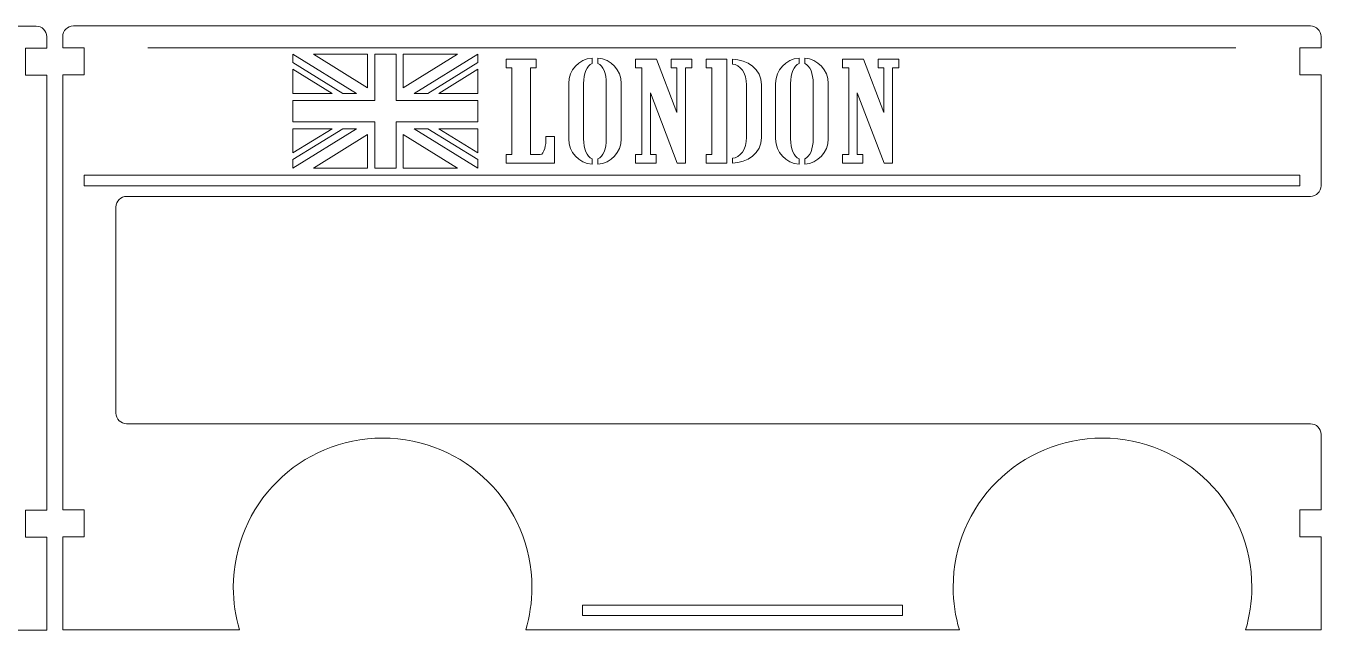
# Model space of a CAD drawing. Header units: centimetres. Extents: x -22.9 to 22.5, y -18.3 to 17.6.
# Drawn here: x -5.12 to 13.1, y -3.95 to 4.55 of the extents above; entities that cross this region are included whole.
import ezdxf

# ---------------------------------------------------------------- set-up
doc = ezdxf.new("R2010")
doc.units = ezdxf.units.CM
doc.header["$MEASUREMENT"] = 0
doc.layers.add('layer 1', color=7, linetype='Continuous')

msp = doc.modelspace()

# ---------------------------------------------------------------- linework, layer by layer
at = {"layer": 'layer 1', "color": 242, "lineweight": 9}
for points in [[(-4.30218, 2.303), (12.7978, 2.303), (12.7978, 2.453), (-4.30218, 2.453), (-4.30218, 2.303)], [(2.71085, -3.74699), (7.20977, -3.74699), (7.20977, -3.59699), (2.71085, -3.59699), (2.71085, -3.74699)]]:
    msp.add_lwpolyline(points, close=True, dxfattribs=at)
at = {"layer": 'layer 1', "color": 250, "lineweight": 9}
for points, knots in [([(-4.8263, 3.85967), (-4.8263, 3.85967), (-4.8263, -2.26031), (-4.8263, -2.26031), (-4.8263, -2.26031), (-4.8263, -2.26031), (-5.12631, -2.26031), (-5.12631, -2.26031), (-5.12631, -2.26031), (-5.12631, -2.26031), (-5.12631, -2.64031), (-5.12631, -2.64031), (-5.12631, -2.64031), (-5.12631, -2.64031), (-4.8263, -2.64031), (-4.8263, -2.64031), (-4.8263, -2.64031), (-4.8263, -2.64031), (-4.8263, -3.95031), (-4.8263, -3.95031), (-4.8263, -3.95031), (-4.8263, -3.95031), (-7.31327, -3.95031), (-7.31327, -3.95031), (-7.31327, -3.95031), (-7.25668, -3.76021), (-7.2263, -3.5588), (-7.2263, -3.35031), (-7.2263, -3.35031), (-7.2263, -2.19052), (-8.1665, -1.25031), (-9.3263, -1.25031), (-9.3263, -1.25031), (-10.4861, -1.25031), (-11.4263, -2.19052), (-11.4263, -3.35031), (-11.4263, -3.35031), (-11.4263, -3.5588), (-11.39592, -3.76021), (-11.33934, -3.95031), (-11.33934, -3.95031), (-11.33934, -3.95031), (-17.43826, -3.95031), (-17.43826, -3.95031), (-17.43826, -3.95031), (-17.38168, -3.76021), (-17.3513, -3.5588), (-17.3513, -3.35031), (-17.3513, -3.35031), (-17.3513, -2.19052), (-18.2915, -1.25031), (-19.4513, -1.25031), (-19.4513, -1.25031), (-20.6111, -1.25031), (-21.5513, -2.19052), (-21.5513, -3.35031), (-21.5513, -3.35031), (-21.5513, -3.5588), (-21.52092, -3.76021), (-21.46434, -3.95031), (-21.46434, -3.95031), (-21.46434, -3.95031), (-22.5263, -3.95031), (-22.5263, -3.95031), (-22.5263, -3.95031), (-22.5263, -3.95031), (-22.5263, -2.64031), (-22.5263, -2.64031), (-22.5263, -2.64031), (-22.5263, -2.64031), (-22.22629, -2.64031), (-22.22629, -2.64031), (-22.22629, -2.64031), (-22.22629, -2.64031), (-22.22629, -2.26031), (-22.22629, -2.26031), (-22.22629, -2.26031), (-22.22629, -2.26031), (-22.5263, -2.26031), (-22.5263, -2.26031), (-22.5263, -2.26031), (-22.5263, -2.26031), (-22.5263, -1.20031), (-22.5263, -1.20031), (-22.5263, -1.20031), (-22.5263, -1.11747), (-22.45914, -1.05031), (-22.3763, -1.05031), (-22.3763, -1.05031), (-22.3763, -1.05031), (-8.6263, -1.05031), (-8.6263, -1.05031), (-8.6263, -1.05031), (-8.54346, -1.05031), (-8.4763, -0.98315), (-8.4763, -0.90031), (-8.4763, -0.90031), (-8.4763, -0.90031), (-8.4763, 1.99967), (-8.4763, 1.99967), (-8.4763, 1.99967), (-8.4763, 2.08251), (-8.54346, 2.14967), (-8.6263, 2.14967), (-8.6263, 2.14967), (-8.6263, 2.14967), (-22.3763, 2.14967), (-22.3763, 2.14967), (-22.3763, 2.14967), (-22.45914, 2.14967), (-22.5263, 2.21683), (-22.5263, 2.29967), (-22.5263, 2.29967), (-22.5263, 2.29967), (-22.5263, 3.85967), (-22.5263, 3.85967), (-22.5263, 3.85967), (-22.5263, 3.85967), (-22.22629, 3.85967), (-22.22629, 3.85967), (-22.22629, 3.85967), (-22.22629, 3.85967), (-22.22629, 4.23967), (-22.22629, 4.23967), (-22.22629, 4.23967), (-22.22629, 4.23967), (-22.5263, 4.23967), (-22.5263, 4.23967), (-22.5263, 4.23967), (-22.5263, 4.23967), (-22.5263, 4.39967), (-22.5263, 4.39967), (-22.5263, 4.39967), (-22.5263, 4.48251), (-22.45914, 4.54967), (-22.3763, 4.54967), (-22.3763, 4.54967), (-22.3763, 4.54967), (-4.9763, 4.54967), (-4.9763, 4.54967), (-4.9763, 4.54967), (-4.89346, 4.54967), (-4.8263, 4.48251), (-4.8263, 4.39967), (-4.8263, 4.39967), (-4.8263, 4.39967), (-4.8263, 4.23967), (-4.8263, 4.23967), (-4.8263, 4.23967), (-4.8263, 4.23967), (-5.12631, 4.23967), (-5.12631, 4.23967), (-5.12631, 4.23967), (-5.12631, 4.23967), (-5.12631, 3.85967), (-5.12631, 3.85967), (-5.12631, 3.85967), (-5.12631, 3.85967), (-4.8263, 3.85967), (-4.8263, 3.85967)], [0, 0, 0, 0, 0.02439024, 0.02439024, 0.02439024, 0.02439024, 0.04878049, 0.04878049, 0.04878049, 0.04878049, 0.07317073, 0.07317073, 0.07317073, 0.07317073, 0.09756098, 0.09756098, 0.09756098, 0.09756098, 0.12195122, 0.12195122, 0.12195122, 0.12195122, 0.14634146, 0.14634146, 0.14634146, 0.14634146, 0.17073171, 0.17073171, 0.17073171, 0.17073171, 0.19512195, 0.19512195, 0.19512195, 0.19512195, 0.2195122, 0.2195122, 0.2195122, 0.2195122, 0.24390244, 0.24390244, 0.24390244, 0.24390244, 0.26829268, 0.26829268, 0.26829268, 0.26829268, 0.29268293, 0.29268293, 0.29268293, 0.29268293, 0.31707317, 0.31707317, 0.31707317, 0.31707317, 0.34146341, 0.34146341, 0.34146341, 0.34146341, 0.36585366, 0.36585366, 0.36585366, 0.36585366, 0.3902439, 0.3902439, 0.3902439, 0.3902439, 0.41463415, 0.41463415, 0.41463415, 0.41463415, 0.43902439, 0.43902439, 0.43902439, 0.43902439, 0.46341463, 0.46341463, 0.46341463, 0.46341463, 0.48780488, 0.48780488, 0.48780488, 0.48780488, 0.51219512, 0.51219512, 0.51219512, 0.51219512, 0.53658537, 0.53658537, 0.53658537, 0.53658537, 0.56097561, 0.56097561, 0.56097561, 0.56097561, 0.58536585, 0.58536585, 0.58536585, 0.58536585, 0.6097561, 0.6097561, 0.6097561, 0.6097561, 0.63414634, 0.63414634, 0.63414634, 0.63414634, 0.65853659, 0.65853659, 0.65853659, 0.65853659, 0.68292683, 0.68292683, 0.68292683, 0.68292683, 0.70731707, 0.70731707, 0.70731707, 0.70731707, 0.73170732, 0.73170732, 0.73170732, 0.73170732, 0.75609756, 0.75609756, 0.75609756, 0.75609756, 0.7804878, 0.7804878, 0.7804878, 0.7804878, 0.80487805, 0.80487805, 0.80487805, 0.80487805, 0.82926829, 0.82926829, 0.82926829, 0.82926829, 0.85365854, 0.85365854, 0.85365854, 0.85365854, 0.87804878, 0.87804878, 0.87804878, 0.87804878, 0.90243902, 0.90243902, 0.90243902, 0.90243902, 0.92682927, 0.92682927, 0.92682927, 0.92682927, 0.95121951, 0.95121951, 0.95121951, 0.95121951, 1, 1, 1, 1]), ([(-4.60219, 3.863), (-4.60219, 3.863), (-4.60219, -2.25698), (-4.60219, -2.25698), (-4.60219, -2.25698), (-4.60219, -2.25698), (-4.30218, -2.25698), (-4.30218, -2.25698), (-4.30218, -2.25698), (-4.30218, -2.25698), (-4.30218, -2.63698), (-4.30218, -2.63698), (-4.30218, -2.63698), (-4.30218, -2.63698), (-4.60219, -2.63698), (-4.60219, -2.63698), (-4.60219, -2.63698), (-4.60219, -2.63698), (-4.60219, -3.94698), (-4.60219, -3.94698), (-4.60219, -3.94698), (-4.60219, -3.94698), (-2.11523, -3.94698), (-2.11523, -3.94698), (-2.11523, -3.94698), (-2.1718, -3.75687), (-2.20219, -3.55548), (-2.20219, -3.34699), (-2.20219, -3.34699), (-2.20219, -2.1872), (-1.26199, -1.24699), (-0.10219, -1.24699), (-0.10219, -1.24699), (1.05761, -1.24699), (1.99781, -2.1872), (1.99781, -3.34699), (1.99781, -3.34699), (1.99781, -3.55548), (1.96743, -3.75689), (1.91085, -3.94699), (1.91085, -3.94699), (1.91085, -3.94699), (8.00977, -3.94699), (8.00977, -3.94699), (8.00977, -3.94699), (7.95319, -3.75689), (7.92281, -3.55548), (7.92281, -3.34699), (7.92281, -3.34699), (7.92281, -2.1872), (8.86301, -1.24699), (10.02281, -1.24699), (10.02281, -1.24699), (11.18261, -1.24699), (12.12281, -2.1872), (12.12281, -3.34699), (12.12281, -3.34699), (12.12281, -3.55548), (12.09243, -3.75689), (12.03585, -3.94699), (12.03585, -3.94699), (12.03585, -3.94699), (13.09781, -3.94699), (13.09781, -3.94699), (13.09781, -3.94699), (13.09781, -3.94699), (13.09781, -2.63698), (13.09781, -2.63698), (13.09781, -2.63698), (13.09781, -2.63698), (12.7978, -2.63698), (12.7978, -2.63698), (12.7978, -2.63698), (12.7978, -2.63698), (12.7978, -2.25698), (12.7978, -2.25698), (12.7978, -2.25698), (12.7978, -2.25698), (13.09781, -2.25698), (13.09781, -2.25698), (13.09781, -2.25698), (13.09781, -2.25698), (13.09781, -1.19698), (13.09781, -1.19698), (13.09781, -1.19698), (13.09781, -1.11414), (13.03065, -1.04698), (12.94781, -1.04698), (12.94781, -1.04698), (12.94781, -1.04698), (-3.70219, -1.04698), (-3.70219, -1.04698), (-3.70219, -1.04698), (-3.78503, -1.04698), (-3.85219, -0.97982), (-3.85219, -0.89698), (-3.85219, -0.89698), (-3.85219, -0.89698), (-3.85219, 2.00299), (-3.85219, 2.00299), (-3.85219, 2.00299), (-3.85219, 2.08583), (-3.78503, 2.15299), (-3.70219, 2.15299), (-3.70219, 2.15299), (-3.70219, 2.15299), (12.94781, 2.153), (12.94781, 2.153), (12.94781, 2.153), (13.03065, 2.153), (13.09781, 2.22016), (13.09781, 2.303), (13.09781, 2.303), (13.09781, 2.303), (13.09781, 3.863), (13.09781, 3.863), (13.09781, 3.863), (13.09781, 3.863), (12.7978, 3.863), (12.7978, 3.863), (12.7978, 3.863), (12.7978, 3.863), (12.7978, 4.243), (12.7978, 4.243), (12.7978, 4.243), (12.7978, 4.243), (13.09781, 4.243), (13.09781, 4.243), (13.09781, 4.243), (13.09781, 4.243), (13.09781, 4.403), (13.09781, 4.403), (13.09781, 4.403), (13.09781, 4.48584), (13.03065, 4.553), (12.94781, 4.553), (12.94781, 4.553), (12.94781, 4.553), (-4.45219, 4.553), (-4.45219, 4.553), (-4.45219, 4.553), (-4.53503, 4.553), (-4.60219, 4.48584), (-4.60219, 4.403), (-4.60219, 4.403), (-4.60219, 4.403), (-4.60219, 4.243), (-4.60219, 4.243), (-4.60219, 4.243), (-4.60219, 4.243), (-4.30218, 4.243), (-4.30218, 4.243), (-4.30218, 4.243), (-4.30218, 4.243), (-4.30218, 3.863), (-4.30218, 3.863), (-4.30218, 3.863), (-4.30218, 3.863), (-4.60219, 3.863), (-4.60219, 3.863)], [0, 0, 0, 0, 0.02439024, 0.02439024, 0.02439024, 0.02439024, 0.04878049, 0.04878049, 0.04878049, 0.04878049, 0.07317073, 0.07317073, 0.07317073, 0.07317073, 0.09756098, 0.09756098, 0.09756098, 0.09756098, 0.12195122, 0.12195122, 0.12195122, 0.12195122, 0.14634146, 0.14634146, 0.14634146, 0.14634146, 0.17073171, 0.17073171, 0.17073171, 0.17073171, 0.19512195, 0.19512195, 0.19512195, 0.19512195, 0.2195122, 0.2195122, 0.2195122, 0.2195122, 0.24390244, 0.24390244, 0.24390244, 0.24390244, 0.26829268, 0.26829268, 0.26829268, 0.26829268, 0.29268293, 0.29268293, 0.29268293, 0.29268293, 0.31707317, 0.31707317, 0.31707317, 0.31707317, 0.34146341, 0.34146341, 0.34146341, 0.34146341, 0.36585366, 0.36585366, 0.36585366, 0.36585366, 0.3902439, 0.3902439, 0.3902439, 0.3902439, 0.41463415, 0.41463415, 0.41463415, 0.41463415, 0.43902439, 0.43902439, 0.43902439, 0.43902439, 0.46341463, 0.46341463, 0.46341463, 0.46341463, 0.48780488, 0.48780488, 0.48780488, 0.48780488, 0.51219512, 0.51219512, 0.51219512, 0.51219512, 0.53658537, 0.53658537, 0.53658537, 0.53658537, 0.56097561, 0.56097561, 0.56097561, 0.56097561, 0.58536585, 0.58536585, 0.58536585, 0.58536585, 0.6097561, 0.6097561, 0.6097561, 0.6097561, 0.63414634, 0.63414634, 0.63414634, 0.63414634, 0.65853659, 0.65853659, 0.65853659, 0.65853659, 0.68292683, 0.68292683, 0.68292683, 0.68292683, 0.70731707, 0.70731707, 0.70731707, 0.70731707, 0.73170732, 0.73170732, 0.73170732, 0.73170732, 0.75609756, 0.75609756, 0.75609756, 0.75609756, 0.7804878, 0.7804878, 0.7804878, 0.7804878, 0.80487805, 0.80487805, 0.80487805, 0.80487805, 0.82926829, 0.82926829, 0.82926829, 0.82926829, 0.85365854, 0.85365854, 0.85365854, 0.85365854, 0.87804878, 0.87804878, 0.87804878, 0.87804878, 0.90243902, 0.90243902, 0.90243902, 0.90243902, 0.92682927, 0.92682927, 0.92682927, 0.92682927, 0.95121951, 0.95121951, 0.95121951, 0.95121951, 1, 1, 1, 1]), ([(-0.46891, 3.60298), (-0.46891, 3.60298), (-1.36269, 4.153), (-1.36269, 4.153), (-1.36269, 4.153), (-1.36269, 4.153), (-1.36269, 4.03558), (-1.36269, 4.03558), (-1.36269, 4.03558), (-1.36269, 4.03558), (-0.65972, 3.60298), (-0.65972, 3.60298), (-0.65972, 3.60298), (-0.65972, 3.60298), (-0.46891, 3.60298), (-0.46891, 3.60298)], [0, 0, 0, 0, 0.2, 0.2, 0.2, 0.2, 0.4, 0.4, 0.4, 0.4, 0.6, 0.6, 0.6, 0.6, 1, 1, 1, 1]), ([(0.0873, 2.55302), (0.0873, 2.55302), (0.0873, 3.20302), (0.0873, 3.20302), (0.0873, 3.20302), (0.0873, 3.20302), (1.23731, 3.20302), (1.23731, 3.20302), (1.23731, 3.20302), (1.23731, 3.20302), (1.23731, 3.50298), (1.23731, 3.50298), (1.23731, 3.50298), (1.23731, 3.50298), (0.0873, 3.50298), (0.0873, 3.50298), (0.0873, 3.50298), (0.0873, 3.50298), (0.0873, 4.15298), (0.0873, 4.15298), (0.0873, 4.15298), (0.0873, 4.15298), (-0.21268, 4.15298), (-0.21268, 4.15298), (-0.21268, 4.15298), (-0.21268, 4.15298), (-0.21268, 3.50298), (-0.21268, 3.50298), (-0.21268, 3.50298), (-0.21268, 3.50298), (-1.36269, 3.50298), (-1.36269, 3.50298), (-1.36269, 3.50298), (-1.36269, 3.50298), (-1.36269, 3.20302), (-1.36269, 3.20302), (-1.36269, 3.20302), (-1.36269, 3.20302), (-0.21268, 3.20302), (-0.21268, 3.20302), (-0.21268, 3.20302), (-0.21268, 3.20302), (-0.21268, 2.55302), (-0.21268, 2.55302), (-0.21268, 2.55302), (-0.21268, 2.55302), (0.0873, 2.55302), (0.0873, 2.55302)], [0, 0, 0, 0, 0.07692308, 0.07692308, 0.07692308, 0.07692308, 0.15384615, 0.15384615, 0.15384615, 0.15384615, 0.23076923, 0.23076923, 0.23076923, 0.23076923, 0.30769231, 0.30769231, 0.30769231, 0.30769231, 0.38461538, 0.38461538, 0.38461538, 0.38461538, 0.46153846, 0.46153846, 0.46153846, 0.46153846, 0.53846154, 0.53846154, 0.53846154, 0.53846154, 0.61538462, 0.61538462, 0.61538462, 0.61538462, 0.69230769, 0.69230769, 0.69230769, 0.69230769, 0.76923077, 0.76923077, 0.76923077, 0.76923077, 0.84615385, 0.84615385, 0.84615385, 0.84615385, 1, 1, 1, 1]), ([(-0.31267, 3.68295), (-0.31267, 3.68295), (-0.31267, 4.153), (-0.31267, 4.153), (-0.31267, 4.153), (-0.31267, 4.153), (-1.07649, 4.153), (-1.07649, 4.153), (-1.07649, 4.153), (-1.07649, 4.153), (-0.31267, 3.68295), (-0.31267, 3.68295)], [0, 0, 0, 0, 0.25, 0.25, 0.25, 0.25, 0.5, 0.5, 0.5, 0.5, 1, 1, 1, 1]), ([(0.18729, 3.68295), (0.18729, 3.68295), (0.18729, 4.153), (0.18729, 4.153), (0.18729, 4.153), (0.18729, 4.153), (0.95111, 4.153), (0.95111, 4.153), (0.95111, 4.153), (0.95111, 4.153), (0.18729, 3.68295), (0.18729, 3.68295)], [0, 0, 0, 0, 0.25, 0.25, 0.25, 0.25, 0.5, 0.5, 0.5, 0.5, 1, 1, 1, 1]), ([(0.34353, 3.60298), (0.34353, 3.60298), (1.23731, 4.153), (1.23731, 4.153), (1.23731, 4.153), (1.23731, 4.153), (1.23731, 4.03558), (1.23731, 4.03558), (1.23731, 4.03558), (1.23731, 4.03558), (0.53434, 3.60298), (0.53434, 3.60298), (0.53434, 3.60298), (0.53434, 3.60298), (0.34353, 3.60298), (0.34353, 3.60298)], [0, 0, 0, 0, 0.2, 0.2, 0.2, 0.2, 0.4, 0.4, 0.4, 0.4, 0.6, 0.6, 0.6, 0.6, 1, 1, 1, 1]), ([(1.7171, 2.74188), (1.7171, 2.74188), (1.7171, 3.96411), (1.7171, 3.96411), (1.7171, 3.96411), (1.7171, 3.96411), (1.63732, 3.96411), (1.63732, 3.96411), (1.63732, 3.96411), (1.63732, 3.96411), (1.63732, 4.08356), (1.63732, 4.08356), (1.63732, 4.08356), (1.63732, 4.08356), (2.05643, 4.08356), (2.05643, 4.08356), (2.05643, 4.08356), (2.05643, 4.08356), (2.05643, 3.96411), (2.05643, 3.96411), (2.05643, 3.96411), (2.05643, 3.96411), (1.97665, 3.96411), (1.97665, 3.96411), (1.97665, 3.96411), (1.97665, 3.96411), (1.97665, 2.74188), (1.97665, 2.74188), (1.97665, 2.74188), (1.97665, 2.74188), (2.11612, 2.74188), (2.11612, 2.74188), (2.11612, 2.74188), (2.17362, 2.74188), (2.19575, 2.90375), (2.19575, 2.94466), (2.19575, 2.94466), (2.19575, 2.94466), (2.19575, 2.99466), (2.19575, 2.99466), (2.19575, 2.99466), (2.19575, 2.99466), (2.31569, 2.99466), (2.31569, 2.99466), (2.31569, 2.99466), (2.31569, 2.99466), (2.31569, 2.62244), (2.31569, 2.62244), (2.31569, 2.62244), (2.31569, 2.62244), (1.63732, 2.62244), (1.63732, 2.62244), (1.63732, 2.62244), (1.63732, 2.62244), (1.63732, 2.74188), (1.63732, 2.74188), (1.63732, 2.74188), (1.63732, 2.74188), (1.7171, 2.74188), (1.7171, 2.74188)], [0, 0, 0, 0, 0.0625, 0.0625, 0.0625, 0.0625, 0.125, 0.125, 0.125, 0.125, 0.1875, 0.1875, 0.1875, 0.1875, 0.25, 0.25, 0.25, 0.25, 0.3125, 0.3125, 0.3125, 0.3125, 0.375, 0.375, 0.375, 0.375, 0.4375, 0.4375, 0.4375, 0.4375, 0.5, 0.5, 0.5, 0.5, 0.5625, 0.5625, 0.5625, 0.5625, 0.625, 0.625, 0.625, 0.625, 0.6875, 0.6875, 0.6875, 0.6875, 0.75, 0.75, 0.75, 0.75, 0.8125, 0.8125, 0.8125, 0.8125, 0.875, 0.875, 0.875, 0.875, 1, 1, 1, 1]), ([(2.84479, 2.60499), (2.65886, 2.62363), (2.5157, 2.77123), (2.5157, 2.96411), (2.5157, 2.96411), (2.5157, 2.96411), (2.5157, 3.74189), (2.5157, 3.74189), (2.5157, 3.74189), (2.5157, 3.93477), (2.65886, 4.08237), (2.84479, 4.10101), (2.84479, 4.10101), (2.84479, 4.10101), (2.84479, 4.02596), (2.84479, 4.02596), (2.84479, 4.02596), (2.7693, 3.99593), (2.72525, 3.88036), (2.72525, 3.74189), (2.72525, 3.74189), (2.72525, 3.74189), (2.72525, 2.96411), (2.72525, 2.96411), (2.72525, 2.96411), (2.72525, 2.82564), (2.7693, 2.71007), (2.84479, 2.68004), (2.84479, 2.68004), (2.84479, 2.68004), (2.84479, 2.60499), (2.84479, 2.60499)], [0, 0, 0, 0, 0.11111111, 0.11111111, 0.11111111, 0.11111111, 0.22222222, 0.22222222, 0.22222222, 0.22222222, 0.33333333, 0.33333333, 0.33333333, 0.33333333, 0.44444444, 0.44444444, 0.44444444, 0.44444444, 0.55555556, 0.55555556, 0.55555556, 0.55555556, 0.66666667, 0.66666667, 0.66666667, 0.66666667, 0.77777778, 0.77777778, 0.77777778, 0.77777778, 1, 1, 1, 1]), ([(2.92479, 2.60499), (3.11073, 2.62362), (3.2539, 2.77122), (3.2539, 2.96411), (3.2539, 2.96411), (3.2539, 2.96411), (3.2539, 3.74189), (3.2539, 3.74189), (3.2539, 3.74189), (3.2539, 3.93477), (3.11073, 4.08238), (2.92479, 4.10101), (2.92479, 4.10101), (2.92479, 4.10101), (2.92479, 4.02597), (2.92479, 4.02597), (2.92479, 4.02597), (3.00029, 3.99595), (3.04435, 3.88037), (3.04435, 3.74189), (3.04435, 3.74189), (3.04435, 3.74189), (3.04435, 2.96411), (3.04435, 2.96411), (3.04435, 2.96411), (3.04435, 2.82562), (3.00029, 2.71005), (2.92479, 2.68003), (2.92479, 2.68003), (2.92479, 2.68003), (2.92479, 2.60499), (2.92479, 2.60499)], [0, 0, 0, 0, 0.11111111, 0.11111111, 0.11111111, 0.11111111, 0.22222222, 0.22222222, 0.22222222, 0.22222222, 0.33333333, 0.33333333, 0.33333333, 0.33333333, 0.44444444, 0.44444444, 0.44444444, 0.44444444, 0.55555556, 0.55555556, 0.55555556, 0.55555556, 0.66666667, 0.66666667, 0.66666667, 0.66666667, 0.77777778, 0.77777778, 0.77777778, 0.77777778, 1, 1, 1, 1]), ([(4.03826, 3.33551), (4.03826, 3.33551), (4.03826, 3.96411), (4.03826, 3.96411), (4.03826, 3.96411), (4.03826, 3.96411), (3.95848, 3.96411), (3.95848, 3.96411), (3.95848, 3.96411), (3.95848, 3.96411), (3.95848, 4.08356), (3.95848, 4.08356), (3.95848, 4.08356), (3.95848, 4.08356), (4.24794, 4.08356), (4.24794, 4.08356), (4.24794, 4.08356), (4.24794, 4.08356), (4.24794, 3.96411), (4.24794, 3.96411), (4.24794, 3.96411), (4.22186, 3.96411), (4.19037, 3.96411), (4.15823, 3.96411), (4.15823, 3.96411), (4.15576, 3.62444), (4.1582, 2.9842), (4.1582, 2.62244), (4.1582, 2.62244), (4.1582, 2.62244), (4.04186, 2.62244), (4.04186, 2.62244), (4.04186, 2.62244), (4.04186, 2.62244), (3.6636, 3.61279), (3.6636, 3.61279), (3.6636, 3.61279), (3.6636, 3.61279), (3.6636, 2.74188), (3.6636, 2.74188), (3.6636, 2.74188), (3.6636, 2.74188), (3.74336, 2.74188), (3.74336, 2.74188), (3.74336, 2.74188), (3.74336, 2.74188), (3.74336, 2.62244), (3.74336, 2.62244), (3.74336, 2.62244), (3.74336, 2.62244), (3.4539, 2.62244), (3.4539, 2.62244), (3.4539, 2.62244), (3.4539, 2.62244), (3.4539, 2.74188), (3.4539, 2.74188), (3.4539, 2.74188), (3.48327, 2.74188), (3.52443, 2.74188), (3.54361, 2.74188), (3.54361, 2.74188), (3.54361, 3.02396), (3.54361, 3.49763), (3.54361, 3.96411), (3.54361, 3.96411), (3.53145, 3.96411), (3.46537, 3.96411), (3.4539, 3.96411), (3.4539, 3.96411), (3.4539, 3.96411), (3.4539, 4.08356), (3.4539, 4.08356), (3.4539, 4.08356), (3.4539, 4.08356), (3.75169, 4.08356), (3.75169, 4.08356), (3.75169, 4.08356), (3.75169, 4.08356), (4.03826, 3.33551), (4.03826, 3.33551)], [0, 0, 0, 0, 0.04761905, 0.04761905, 0.04761905, 0.04761905, 0.0952381, 0.0952381, 0.0952381, 0.0952381, 0.14285714, 0.14285714, 0.14285714, 0.14285714, 0.19047619, 0.19047619, 0.19047619, 0.19047619, 0.23809524, 0.23809524, 0.23809524, 0.23809524, 0.28571429, 0.28571429, 0.28571429, 0.28571429, 0.33333333, 0.33333333, 0.33333333, 0.33333333, 0.38095238, 0.38095238, 0.38095238, 0.38095238, 0.42857143, 0.42857143, 0.42857143, 0.42857143, 0.47619048, 0.47619048, 0.47619048, 0.47619048, 0.52380952, 0.52380952, 0.52380952, 0.52380952, 0.57142857, 0.57142857, 0.57142857, 0.57142857, 0.61904762, 0.61904762, 0.61904762, 0.61904762, 0.66666667, 0.66666667, 0.66666667, 0.66666667, 0.71428571, 0.71428571, 0.71428571, 0.71428571, 0.76190476, 0.76190476, 0.76190476, 0.76190476, 0.80952381, 0.80952381, 0.80952381, 0.80952381, 0.85714286, 0.85714286, 0.85714286, 0.85714286, 0.9047619, 0.9047619, 0.9047619, 0.9047619, 1, 1, 1, 1]), ([(4.73727, 2.62244), (4.73727, 2.62244), (4.44794, 2.62244), (4.44794, 2.62244), (4.44794, 2.62244), (4.44794, 2.62244), (4.44794, 2.74188), (4.44794, 2.74188), (4.44794, 2.74188), (4.44794, 2.74188), (4.52771, 2.74188), (4.52771, 2.74188), (4.52771, 2.74188), (4.52771, 2.74188), (4.52771, 3.96411), (4.52771, 3.96411), (4.52771, 3.96411), (4.52771, 3.96411), (4.44794, 3.96411), (4.44794, 3.96411), (4.44794, 3.96411), (4.44794, 3.96411), (4.44794, 4.08356), (4.44794, 4.08356), (4.44794, 4.08356), (4.44794, 4.08356), (4.73727, 4.08356), (4.73727, 4.08356), (4.73727, 4.08356), (4.73727, 4.08356), (4.73727, 2.62244), (4.73727, 2.62244)], [0, 0, 0, 0, 0.11111111, 0.11111111, 0.11111111, 0.11111111, 0.22222222, 0.22222222, 0.22222222, 0.22222222, 0.33333333, 0.33333333, 0.33333333, 0.33333333, 0.44444444, 0.44444444, 0.44444444, 0.44444444, 0.55555556, 0.55555556, 0.55555556, 0.55555556, 0.66666667, 0.66666667, 0.66666667, 0.66666667, 0.77777778, 0.77777778, 0.77777778, 0.77777778, 1, 1, 1, 1]), ([(4.81727, 2.62244), (5.02969, 2.62253), (5.22603, 2.75884), (5.22603, 2.98355), (5.22603, 2.98355), (5.22603, 2.98355), (5.22603, 3.72244), (5.22603, 3.72244), (5.22603, 3.72244), (5.22603, 3.94715), (5.02969, 4.08347), (4.81727, 4.08356), (4.81727, 4.08356), (4.81727, 4.08356), (4.81727, 4.01411), (4.81727, 4.01411), (4.81727, 4.01411), (4.92686, 4.01394), (5.01648, 3.88371), (5.01648, 3.72244), (5.01648, 3.72244), (5.01648, 3.72244), (5.01648, 2.98355), (5.01648, 2.98355), (5.01648, 2.98355), (5.01648, 2.82227), (4.92686, 2.69205), (4.81727, 2.69188), (4.81727, 2.69188), (4.81727, 2.69188), (4.81727, 2.62244), (4.81727, 2.62244)], [0, 0, 0, 0, 0.11111111, 0.11111111, 0.11111111, 0.11111111, 0.22222222, 0.22222222, 0.22222222, 0.22222222, 0.33333333, 0.33333333, 0.33333333, 0.33333333, 0.44444444, 0.44444444, 0.44444444, 0.44444444, 0.55555556, 0.55555556, 0.55555556, 0.55555556, 0.66666667, 0.66666667, 0.66666667, 0.66666667, 0.77777778, 0.77777778, 0.77777778, 0.77777778, 1, 1, 1, 1]), ([(5.75514, 2.60499), (5.56921, 2.62362), (5.42604, 2.77122), (5.42604, 2.96411), (5.42604, 2.96411), (5.42604, 2.96411), (5.42604, 3.74189), (5.42604, 3.74189), (5.42604, 3.74189), (5.42604, 3.93478), (5.56921, 4.08238), (5.75514, 4.10101), (5.75514, 4.10101), (5.75514, 4.10101), (5.75514, 4.02597), (5.75514, 4.02597), (5.75514, 4.02597), (5.67964, 3.99595), (5.63559, 3.88037), (5.63559, 3.74189), (5.63559, 3.74189), (5.63559, 3.74189), (5.63559, 2.96411), (5.63559, 2.96411), (5.63559, 2.96411), (5.63559, 2.82563), (5.67964, 2.71005), (5.75514, 2.68003), (5.75514, 2.68003), (5.75514, 2.68003), (5.75514, 2.60499), (5.75514, 2.60499)], [0, 0, 0, 0, 0.11111111, 0.11111111, 0.11111111, 0.11111111, 0.22222222, 0.22222222, 0.22222222, 0.22222222, 0.33333333, 0.33333333, 0.33333333, 0.33333333, 0.44444444, 0.44444444, 0.44444444, 0.44444444, 0.55555556, 0.55555556, 0.55555556, 0.55555556, 0.66666667, 0.66666667, 0.66666667, 0.66666667, 0.77777778, 0.77777778, 0.77777778, 0.77777778, 1, 1, 1, 1]), ([(5.83514, 2.60499), (6.02107, 2.62362), (6.16424, 2.77122), (6.16424, 2.96411), (6.16424, 2.96411), (6.16424, 2.96411), (6.16424, 3.74189), (6.16424, 3.74189), (6.16424, 3.74189), (6.16424, 3.93477), (6.02107, 4.08238), (5.83514, 4.10101), (5.83514, 4.10101), (5.83514, 4.10101), (5.83514, 4.02597), (5.83514, 4.02597), (5.83514, 4.02597), (5.91064, 3.99595), (5.95469, 3.88036), (5.95469, 3.74189), (5.95469, 3.74189), (5.95469, 3.74189), (5.95469, 2.96411), (5.95469, 2.96411), (5.95469, 2.96411), (5.95469, 2.82563), (5.91064, 2.71005), (5.83514, 2.68003), (5.83514, 2.68003), (5.83514, 2.68003), (5.83514, 2.60499), (5.83514, 2.60499)], [0, 0, 0, 0, 0.11111111, 0.11111111, 0.11111111, 0.11111111, 0.22222222, 0.22222222, 0.22222222, 0.22222222, 0.33333333, 0.33333333, 0.33333333, 0.33333333, 0.44444444, 0.44444444, 0.44444444, 0.44444444, 0.55555556, 0.55555556, 0.55555556, 0.55555556, 0.66666667, 0.66666667, 0.66666667, 0.66666667, 0.77777778, 0.77777778, 0.77777778, 0.77777778, 1, 1, 1, 1]), ([(6.9486, 3.33551), (6.9486, 3.33551), (6.9486, 3.96411), (6.9486, 3.96411), (6.9486, 3.96411), (6.9486, 3.96411), (6.86882, 3.96411), (6.86882, 3.96411), (6.86882, 3.96411), (6.86882, 3.96411), (6.86882, 4.08356), (6.86882, 4.08356), (6.86882, 4.08356), (6.86882, 4.08356), (7.15828, 4.08356), (7.15828, 4.08356), (7.15828, 4.08356), (7.15828, 4.08356), (7.15828, 3.96411), (7.15828, 3.96411), (7.15828, 3.96411), (7.1322, 3.96411), (7.10071, 3.96411), (7.06857, 3.96411), (7.06857, 3.96411), (7.0661, 3.62444), (7.06854, 2.9842), (7.06854, 2.62244), (7.06854, 2.62244), (7.06854, 2.62244), (6.9522, 2.62244), (6.9522, 2.62244), (6.9522, 2.62244), (6.9522, 2.62244), (6.57394, 3.61279), (6.57394, 3.61279), (6.57394, 3.61279), (6.57394, 3.61279), (6.57394, 2.74188), (6.57394, 2.74188), (6.57394, 2.74188), (6.57394, 2.74188), (6.6537, 2.74188), (6.6537, 2.74188), (6.6537, 2.74188), (6.6537, 2.74188), (6.6537, 2.62244), (6.6537, 2.62244), (6.6537, 2.62244), (6.6537, 2.62244), (6.36424, 2.62244), (6.36424, 2.62244), (6.36424, 2.62244), (6.36424, 2.62244), (6.36424, 2.74188), (6.36424, 2.74188), (6.36424, 2.74188), (6.39361, 2.74188), (6.43477, 2.74188), (6.45395, 2.74188), (6.45395, 2.74188), (6.45395, 3.02396), (6.45395, 3.49763), (6.45395, 3.96411), (6.45395, 3.96411), (6.44179, 3.96411), (6.37571, 3.96411), (6.36424, 3.96411), (6.36424, 3.96411), (6.36424, 3.96411), (6.36424, 4.08356), (6.36424, 4.08356), (6.36424, 4.08356), (6.36424, 4.08356), (6.66203, 4.08356), (6.66203, 4.08356), (6.66203, 4.08356), (6.66203, 4.08356), (6.9486, 3.33551), (6.9486, 3.33551)], [0, 0, 0, 0, 0.04761905, 0.04761905, 0.04761905, 0.04761905, 0.0952381, 0.0952381, 0.0952381, 0.0952381, 0.14285714, 0.14285714, 0.14285714, 0.14285714, 0.19047619, 0.19047619, 0.19047619, 0.19047619, 0.23809524, 0.23809524, 0.23809524, 0.23809524, 0.28571429, 0.28571429, 0.28571429, 0.28571429, 0.33333333, 0.33333333, 0.33333333, 0.33333333, 0.38095238, 0.38095238, 0.38095238, 0.38095238, 0.42857143, 0.42857143, 0.42857143, 0.42857143, 0.47619048, 0.47619048, 0.47619048, 0.47619048, 0.52380952, 0.52380952, 0.52380952, 0.52380952, 0.57142857, 0.57142857, 0.57142857, 0.57142857, 0.61904762, 0.61904762, 0.61904762, 0.61904762, 0.66666667, 0.66666667, 0.66666667, 0.66666667, 0.71428571, 0.71428571, 0.71428571, 0.71428571, 0.76190476, 0.76190476, 0.76190476, 0.76190476, 0.80952381, 0.80952381, 0.80952381, 0.80952381, 0.85714286, 0.85714286, 0.85714286, 0.85714286, 0.9047619, 0.9047619, 0.9047619, 0.9047619, 1, 1, 1, 1]), ([(-0.81237, 3.60298), (-0.81237, 3.60298), (-1.36269, 3.94165), (-1.36269, 3.94165), (-1.36269, 3.94165), (-1.36269, 3.94165), (-1.36269, 3.60298), (-1.36269, 3.60298), (-1.36269, 3.60298), (-1.36269, 3.60298), (-0.81237, 3.60298), (-0.81237, 3.60298)], [0, 0, 0, 0, 0.25, 0.25, 0.25, 0.25, 0.5, 0.5, 0.5, 0.5, 1, 1, 1, 1]), ([(0.68699, 3.60298), (0.68699, 3.60298), (1.23731, 3.94165), (1.23731, 3.94165), (1.23731, 3.94165), (1.23731, 3.94165), (1.23731, 3.60298), (1.23731, 3.60298), (1.23731, 3.60298), (1.23731, 3.60298), (0.68699, 3.60298), (0.68699, 3.60298)], [0, 0, 0, 0, 0.25, 0.25, 0.25, 0.25, 0.5, 0.5, 0.5, 0.5, 1, 1, 1, 1]), ([(-0.46891, 3.10302), (-0.46891, 3.10302), (-1.36269, 2.553), (-1.36269, 2.553), (-1.36269, 2.553), (-1.36269, 2.553), (-1.36269, 2.67042), (-1.36269, 2.67042), (-1.36269, 2.67042), (-1.36269, 2.67042), (-0.65972, 3.10302), (-0.65972, 3.10302), (-0.65972, 3.10302), (-0.65972, 3.10302), (-0.46891, 3.10302), (-0.46891, 3.10302)], [0, 0, 0, 0, 0.2, 0.2, 0.2, 0.2, 0.4, 0.4, 0.4, 0.4, 0.6, 0.6, 0.6, 0.6, 1, 1, 1, 1]), ([(-0.81237, 3.10302), (-0.81237, 3.10302), (-1.36269, 2.76435), (-1.36269, 2.76435), (-1.36269, 2.76435), (-1.36269, 2.76435), (-1.36269, 3.10302), (-1.36269, 3.10302), (-1.36269, 3.10302), (-1.36269, 3.10302), (-0.81237, 3.10302), (-0.81237, 3.10302)], [0, 0, 0, 0, 0.25, 0.25, 0.25, 0.25, 0.5, 0.5, 0.5, 0.5, 1, 1, 1, 1]), ([(0.34353, 3.10302), (0.34353, 3.10302), (1.23731, 2.553), (1.23731, 2.553), (1.23731, 2.553), (1.23731, 2.553), (1.23731, 2.67042), (1.23731, 2.67042), (1.23731, 2.67042), (1.23731, 2.67042), (0.53434, 3.10302), (0.53434, 3.10302), (0.53434, 3.10302), (0.53434, 3.10302), (0.34353, 3.10302), (0.34353, 3.10302)], [0, 0, 0, 0, 0.2, 0.2, 0.2, 0.2, 0.4, 0.4, 0.4, 0.4, 0.6, 0.6, 0.6, 0.6, 1, 1, 1, 1]), ([(0.68699, 3.10302), (0.68699, 3.10302), (1.23731, 2.76435), (1.23731, 2.76435), (1.23731, 2.76435), (1.23731, 2.76435), (1.23731, 3.10302), (1.23731, 3.10302), (1.23731, 3.10302), (1.23731, 3.10302), (0.68699, 3.10302), (0.68699, 3.10302)], [0, 0, 0, 0, 0.25, 0.25, 0.25, 0.25, 0.5, 0.5, 0.5, 0.5, 1, 1, 1, 1]), ([(-0.31267, 3.02305), (-0.31267, 3.02305), (-0.31267, 2.553), (-0.31267, 2.553), (-0.31267, 2.553), (-0.31267, 2.553), (-1.07649, 2.553), (-1.07649, 2.553), (-1.07649, 2.553), (-1.07649, 2.553), (-0.31267, 3.02305), (-0.31267, 3.02305)], [0, 0, 0, 0, 0.25, 0.25, 0.25, 0.25, 0.5, 0.5, 0.5, 0.5, 1, 1, 1, 1]), ([(0.18729, 3.02305), (0.18729, 3.02305), (0.18729, 2.553), (0.18729, 2.553), (0.18729, 2.553), (0.18729, 2.553), (0.95111, 2.553), (0.95111, 2.553), (0.95111, 2.553), (0.95111, 2.553), (0.18729, 3.02305), (0.18729, 3.02305)], [0, 0, 0, 0, 0.25, 0.25, 0.25, 0.25, 0.5, 0.5, 0.5, 0.5, 1, 1, 1, 1])]:
    msp.add_open_spline(points, degree=3, knots=knots, dxfattribs=at)
at = {"layer": 'layer 1', "color": 242, "lineweight": 9}
msp.add_open_spline([(-3.40219, 4.243), (-3.40219, 4.243), (11.89781, 4.243), (11.89781, 4.243)], degree=3, dxfattribs=at)

doc.saveas('drawing.dxf')
